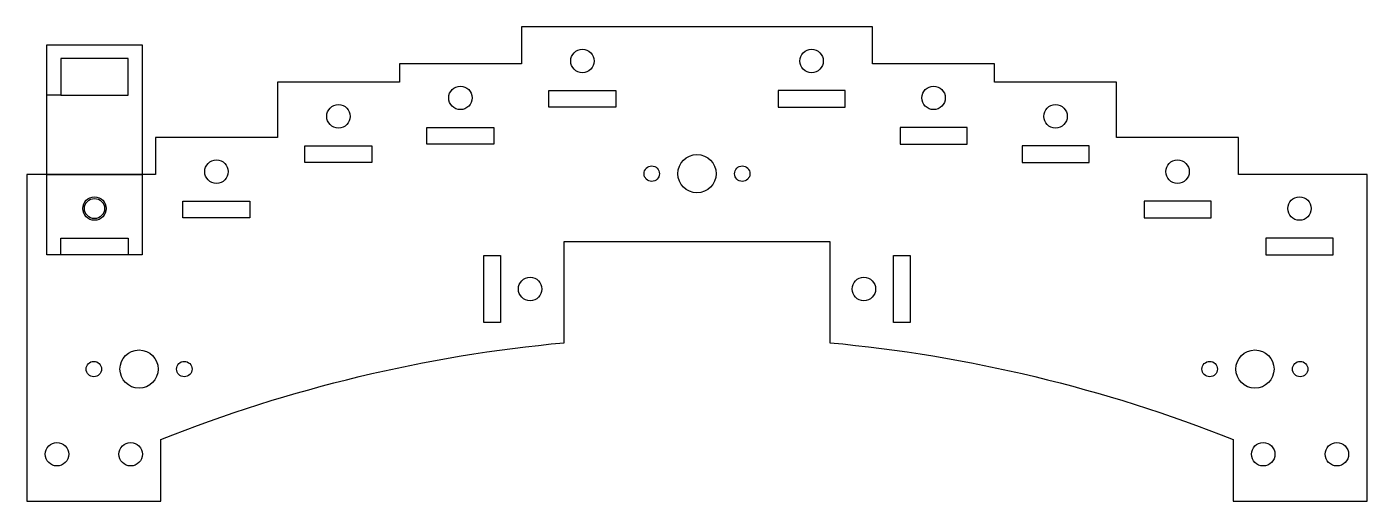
# Model space of a CAD drawing. Header units: millimetres. Extents: x -200 to 601, y -600 to 223.
# Drawn here: x -200.3 to -0.3, y 105.4 to 176.1 of the extents above; entities that cross this region are included whole.
import ezdxf

# ---------------------------------------------------------------- set-up
doc = ezdxf.new("R2010")
doc.units = ezdxf.units.MM
doc.header["$MEASUREMENT"] = 0

msp = doc.modelspace()

# ---------------------------------------------------------------- linework, layer by layer
msp.add_line((-195.2468, 165.89594), (-197.36556, 165.89594))
at = {"color": 2}
msp.add_lwpolyline([(-0.3468, 105.35403), (-0.3468, 154.09594), (-19.5468, 154.09594), (-19.5468, 159.59594), (-37.7468, 159.59594), (-37.7468, 167.84594), (-55.9468, 167.84594), (-55.9468, 170.59594), (-74.1468, 170.59594), (-74.1468, 176.09594), (-126.5468, 176.09594), (-126.5468, 170.59594), (-144.7468, 170.59594), (-144.7468, 167.84594), (-162.9468, 167.84594), (-162.9468, 159.59594), (-181.1468, 159.59594), (-181.1468, 154.09594), (-200.3468, 154.09594), (-200.3468, 105.35403), (-180.3468, 105.35403), (-180.3468, 114.53523, -0.072025754), (-120.1468, 128.98654), (-120.1468, 144.09594), (-80.5468, 144.09594), (-80.5468, 128.98654, -0.072025754), (-20.3468, 114.53523), (-20.3468, 105.35403)], format="xyb", close=True, dxfattribs=at)
for points in [[(-197.3468, 173.39594), (-183.1468, 173.39594), (-183.1468, 142.09594), (-197.3468, 142.09594), (-197.3468, 173.39594)], [(-122.4468, 166.59594), (-112.4468, 166.59594), (-112.4468, 164.09594), (-122.4468, 164.09594), (-122.4468, 166.59594)], [(-78.2468, 166.59594), (-88.2468, 166.59594), (-88.2468, 164.09594), (-78.2468, 164.09594), (-78.2468, 166.59594)], [(-140.6468, 161.09594), (-130.6468, 161.09594), (-130.6468, 158.59594), (-140.6468, 158.59594), (-140.6468, 161.09594)], [(-60.0468, 161.09594), (-70.0468, 161.09594), (-70.0468, 158.59594), (-60.0468, 158.59594), (-60.0468, 161.09594)], [(-158.8468, 158.34594), (-148.8468, 158.34594), (-148.8468, 155.84594), (-158.8468, 155.84594), (-158.8468, 158.34594)], [(-41.8468, 158.34594), (-51.8468, 158.34594), (-51.8468, 155.84594), (-41.8468, 155.84594), (-41.8468, 158.34594)], [(-197.3468, 154.09594), (-183.1468, 154.09594), (-183.1468, 142.09594), (-197.3468, 142.09594), (-197.3468, 154.09594)], [(-177.0468, 150.09594), (-167.0468, 150.09594), (-167.0468, 147.59594), (-177.0468, 147.59594), (-177.0468, 150.09594)], [(-23.6468, 150.09594), (-33.6468, 150.09594), (-33.6468, 147.59594), (-23.6468, 147.59594), (-23.6468, 150.09594)], [(-195.2468, 144.59594), (-185.2468, 144.59594), (-185.2468, 142.09594), (-195.2468, 142.09594), (-195.2468, 144.59594)], [(-195.2468, 144.59594), (-185.2468, 144.59594), (-185.2468, 142.09594), (-195.2468, 142.09594), (-195.2468, 144.59594)], [(-5.4468, 144.59594), (-15.4468, 144.59594), (-15.4468, 142.09594), (-5.4468, 142.09594), (-5.4468, 144.59594)], [(-129.6468, 141.99594), (-129.6468, 131.99594), (-132.1468, 131.99594), (-132.1468, 141.99594), (-129.6468, 141.99594)], [(-68.5468, 141.99594), (-68.5468, 131.99594), (-71.0468, 131.99594), (-71.0468, 141.99594), (-68.5468, 141.99594)]]:
    msp.add_lwpolyline(points)
at = {"color": 1}
msp.add_lwpolyline([(-185.2468, 165.89594), (-185.2468, 171.39594), (-195.2468, 171.39594), (-195.2468, 165.89594), (-185.2468, 165.89594)], dxfattribs=at)
for centre, radius in [((-117.4468, 170.99594), 1.75), ((-83.2468, 170.99594), 1.75), ((-135.6468, 165.49594), 1.75), ((-65.0468, 165.49594), 1.75), ((-153.8468, 162.74594), 1.75), ((-46.8468, 162.74594), 1.75), ((-172.0468, 154.49594), 1.75), ((-28.6468, 154.49594), 1.75), ((-190.2468, 148.99594), 1.75), ((-190.2468, 148.99594), 1.5), ((-10.4468, 148.99594), 1.75), ((-125.2468, 136.99594), 1.75), ((-75.4468, 136.99594), 1.75)]:
    msp.add_circle(centre, radius, dxfattribs=at)
for centre, radius in [((-100.3468, 154.19397), 2.85), ((-107.0968, 154.19397), 1.15), ((-93.5968, 154.19397), 1.15), ((-190.3468, 125.05403), 1.15), ((-183.5968, 125.05403), 2.85), ((-176.8468, 125.05403), 1.15), ((-23.8468, 125.05403), 1.15), ((-17.0968, 125.05403), 2.85), ((-10.3468, 125.05403), 1.15), ((-195.8468, 112.35403), 1.75), ((-184.8468, 112.35403), 1.75), ((-15.86357, 112.35403), 1.75), ((-4.86357, 112.35403), 1.75)]:
    msp.add_circle(centre, radius)

doc.saveas('drawing.dxf')
